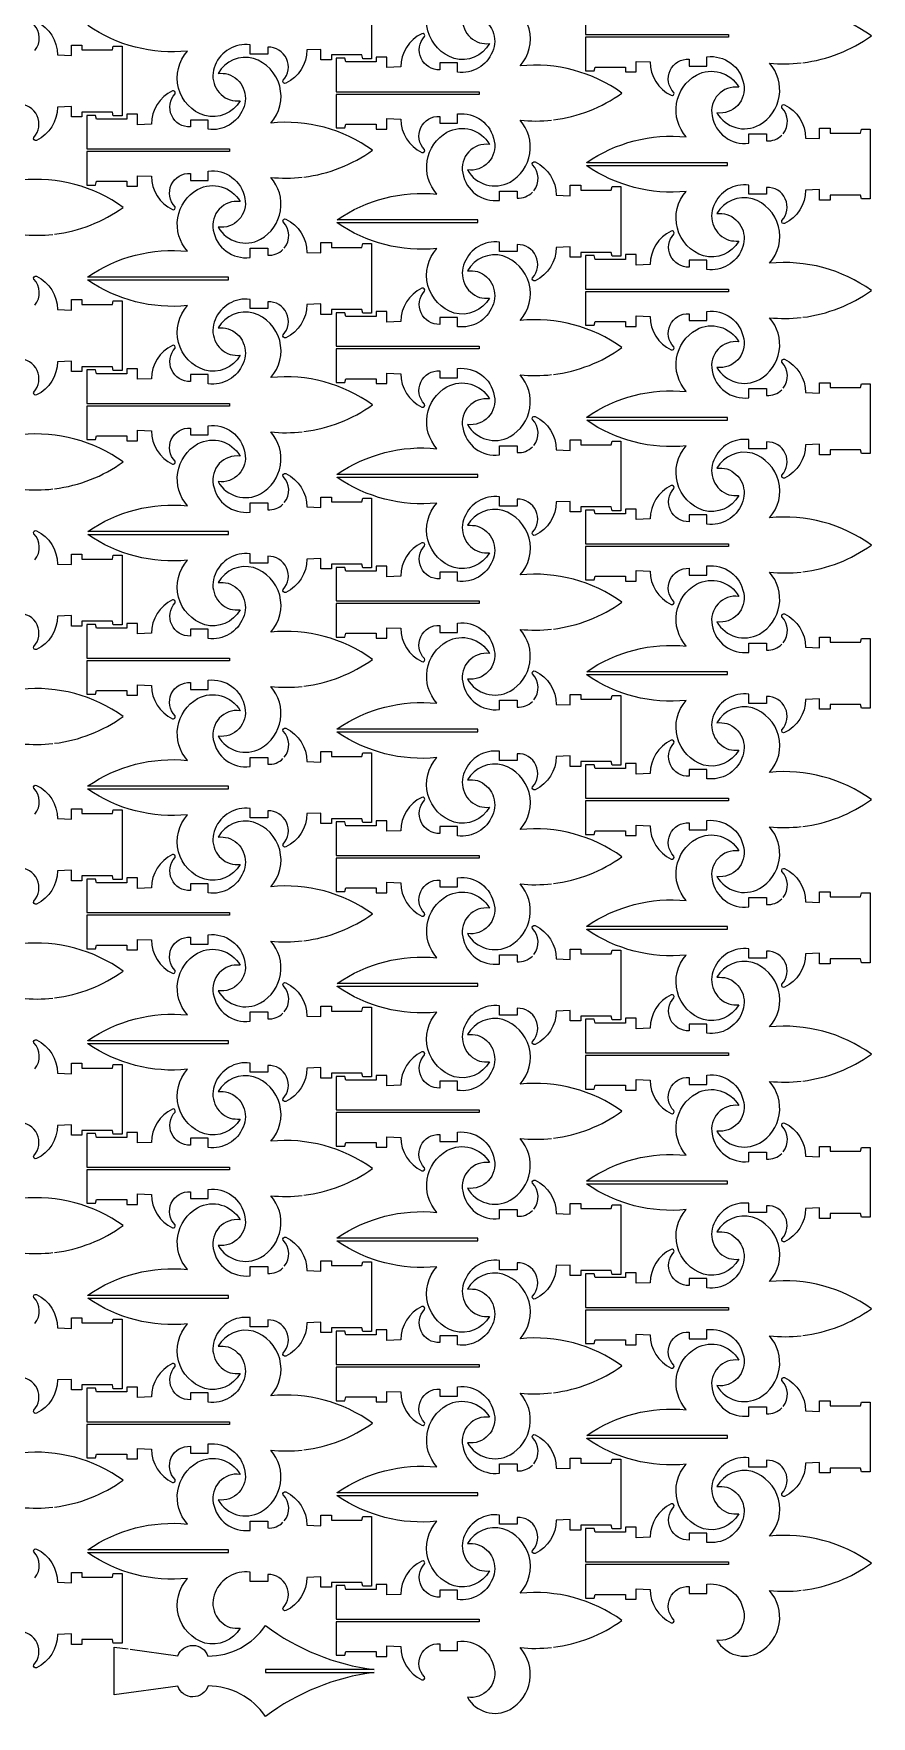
# Model space of a CAD drawing. Header units: millimetres. Extents: x 0 to 982, y 0 to 1994.
# Drawn here: x 499 to 982, y 0 to 972 of the extents above; entities that cross this region are included whole.
import ezdxf

# ---------------------------------------------------------------- set-up
doc = ezdxf.new("R2010")
doc.units = ezdxf.units.MM
doc.layers.get('0').update_dxf_attribs({"color": 70})

msp = doc.modelspace()

# ---------------------------------------------------------------- linework, layer by layer
for points in [[(693.59, 997.45), (693.59, 957.21), (688.54, 957.21), (688.07, 959.37), (670.46, 959.37), (670.46, 956.56), (664.34, 956.56), (664.34, 962.61), (656.31, 962.27, -0.285476), (644.17, 943.04, -0.693962), (642.59, 944.73, 0.668348), (633.75, 963.89), (633.75, 959.91), (623.55, 959.91), (623.55, 965.26, 0.342044), (603.35, 953.44, 0.442806), (612, 933.39, 0.070962), (617.73, 932.94, -0.342025), (597.3, 924.35, -0.543378), (587.4, 961.63, -0.178253), (529.9, 976.4)], [(747.35, 986.44, 0.442806), (756, 966.39, 0.070962), (761.73, 965.94, -0.342025), (741.3, 957.35, -0.543378), (731.4, 994.63, -0.178253)], [(798.63, 921.88, 0.125752), (838.24, 937.38, 0.183089), (779.44, 953.08, 0.543378), (769.53, 990.35, 0.342025)], [(817.24, 990.5), (817.24, 971.15), (899.73, 971.15), (899.73, 969.6), (817.24, 969.6), (817.24, 950.26), (822.29, 950.26), (822.76, 952.42), (840.37, 952.42), (840.37, 949.61), (846.49, 949.61), (846.49, 955.66), (854.52, 955.32, 0.285657), (866.66, 936.08, 0.693962), (868.24, 937.77, -0.690194), (877.09, 956.93), (877.09, 952.95), (887.28, 952.95), (887.28, 958.3, -0.402273), (908.54, 942.53, -0.514022), (893.1, 925.98, 0.411255), (917.63, 918.98, 0.476881), (923.44, 954.67, 0.053172), (941.66, 954.77)], [(942.63, 954.88, 0.125752), (982.24, 970.38, 0.183089), (923.44, 986.08, 0.543378)], [(500.17, 978.62, -0.285657), (512.31, 959.39), (520.34, 959.05), (520.34, 965.1), (526.46, 965.1), (526.46, 962.29), (544.07, 962.29), (544.54, 964.45), (549.59, 964.45), (549.59, 924.21), (544.54, 924.21), (544.07, 926.37), (526.46, 926.37), (526.46, 923.56), (520.34, 923.56), (520.34, 929.61), (512.31, 929.27, -0.285476), (500.17, 910.04, -0.693962), (498.59, 911.73, 0.668348), (489.75, 930.89)], [(499.28, 961.9, 0.382105), (498.59, 976.94, -0.693962)], [(754.83, 981.32, -0.442806), (763.49, 961.27, -0.342044), (743.28, 949.45), (743.28, 954.8), (733.09, 954.8), (733.09, 950.82, -0.668348), (724.24, 969.98, 0.693962), (722.66, 971.67, 0.285476), (710.52, 952.43), (702.49, 952.09), (702.49, 958.15), (696.37, 958.15), (696.37, 955.33), (678.76, 955.33), (678.29, 957.5), (673.24, 957.5), (673.24, 938.15), (755.73, 938.15), (755.73, 936.6), (673.24, 936.6), (673.24, 917.26), (678.29, 917.26), (678.76, 919.42), (696.37, 919.42), (696.37, 916.61), (702.49, 916.61), (702.49, 922.66), (710.52, 922.32, 0.285657), (722.66, 903.08, 0.693962), (724.24, 904.77, -0.690194), (733.09, 923.93), (733.09, 919.95), (743.28, 919.95), (743.28, 925.3, -0.402273), (764.54, 909.53, -0.514022), (749.1, 892.98, 0.411255), (773.63, 885.98, 0.476881), (779.44, 921.67, 0.053172), (797.66, 921.77)], [(654.63, 888.88, 0.125752), (694.24, 904.38, 0.183089), (635.44, 920.08, 0.543378), (625.53, 957.35, 0.342025), (605.1, 948.77, -0.070962), (610.83, 948.32, -0.442806), (619.49, 928.27, -0.342044), (599.28, 916.45), (599.28, 921.8), (589.09, 921.8), (589.09, 917.82, -0.668348), (580.24, 936.98, 0.693962), (578.66, 938.67, 0.285476), (566.52, 919.43), (558.49, 919.09), (558.49, 925.15), (552.37, 925.15), (552.37, 922.33), (534.76, 922.33), (534.29, 924.5), (529.24, 924.5), (529.24, 905.15), (611.73, 905.15), (611.73, 903.6), (529.24, 903.6), (529.24, 884.26), (534.29, 884.26), (534.76, 886.42), (552.37, 886.42), (552.37, 883.61), (558.49, 883.61), (558.49, 889.66), (566.52, 889.32, 0.285657), (578.66, 870.08, 0.693962), (580.24, 871.77, -0.690194), (589.09, 890.93), (589.09, 886.95), (599.28, 886.95), (599.28, 892.3, -0.402273), (620.54, 876.53, -0.514022), (605.1, 859.98, 0.411255), (629.63, 852.98, 0.476881), (635.44, 888.67, 0.053172), (653.66, 888.77)], [(931.28, 913.9, 0.382105), (930.59, 928.94, -0.693962), (932.17, 930.62, -0.285657), (944.31, 911.39), (952.34, 911.05), (952.34, 917.1), (958.46, 917.1), (958.46, 914.29), (976.07, 914.29), (976.54, 916.45), (981.59, 916.45), (981.59, 876.21), (976.54, 876.21), (976.07, 878.37), (958.46, 878.37), (958.46, 875.56), (952.34, 875.56), (952.34, 881.61), (944.31, 881.27, -0.285476), (932.17, 862.04, -0.693962), (930.59, 863.73, 0.668348), (921.75, 882.89), (921.75, 878.91), (911.55, 878.91), (911.55, 884.26, 0.342044), (891.35, 872.44, 0.442806), (900, 852.39, 0.070962), (905.73, 851.94, -0.342025), (885.3, 843.35, -0.543378), (875.4, 880.63, -0.178253), (817.9, 895.4), (817.9, 895.56), (899.11, 895.56), (899.11, 897.11), (817.9, 897.11), (817.9, 897.25, -0.178238), (875.4, 912.03, -0.476881), (881.2, 947.73, -0.411255), (905.73, 940.73, 0.514022), (890.3, 924.18, 0.402273), (911.55, 908.41), (911.55, 913.76), (921.75, 913.76), (921.75, 909.77, 0.217338), (930.52, 913.06)], [(787.28, 880.9, 0.382105), (786.59, 895.94, -0.693962), (788.17, 897.62, -0.285657), (800.31, 878.39), (808.34, 878.05), (808.34, 884.1), (814.46, 884.1), (814.46, 881.29), (832.07, 881.29), (832.54, 883.45), (837.59, 883.45), (837.59, 843.21), (832.54, 843.21), (832.07, 845.37), (814.46, 845.37), (814.46, 842.56), (808.34, 842.56), (808.34, 848.61), (800.31, 848.27, -0.285476), (788.17, 829.04, -0.693962), (786.59, 830.73, 0.668348), (777.75, 849.89), (777.75, 845.91), (767.55, 845.91), (767.55, 851.26, 0.342044), (747.35, 839.44, 0.442806), (756, 819.39, 0.070962), (761.73, 818.94, -0.342025), (741.3, 810.35, -0.543378), (731.4, 847.63, -0.178253), (673.9, 862.4), (673.9, 862.56), (755.11, 862.56), (755.11, 864.11), (673.9, 864.11), (673.9, 864.25, -0.178238), (731.4, 879.03, -0.476881), (737.2, 914.73, -0.411255), (761.73, 907.73, 0.514022), (746.3, 891.18, 0.402273), (767.55, 875.41), (767.55, 880.76), (777.75, 880.76), (777.75, 876.77, 0.217338), (786.52, 880.06)], [(510.63, 855.88, 0.125752), (550.24, 871.38, 0.183089), (491.44, 887.08, 0.543378)], [(643.28, 847.9, 0.382105), (642.59, 862.94, -0.693962), (644.17, 864.62, -0.285657), (656.31, 845.39), (664.34, 845.05), (664.34, 851.1), (670.46, 851.1), (670.46, 848.29), (688.07, 848.29), (688.54, 850.45), (693.59, 850.45), (693.59, 810.21), (688.54, 810.21), (688.07, 812.37), (670.46, 812.37), (670.46, 809.56), (664.34, 809.56), (664.34, 815.61), (656.31, 815.27, -0.285476), (644.17, 796.04, -0.693962), (642.59, 797.73, 0.668348), (633.75, 816.89), (633.75, 812.91), (623.55, 812.91), (623.55, 818.26, 0.342044), (603.35, 806.44, 0.442806), (612, 786.39, 0.070962), (617.73, 785.94, -0.342025), (597.3, 777.35, -0.543378), (587.4, 814.63, -0.178253), (529.9, 829.4), (529.9, 829.56), (611.11, 829.56), (611.11, 831.11), (529.9, 831.11), (529.9, 831.25, -0.178238), (587.4, 846.03, -0.476881), (593.2, 881.73, -0.411255), (617.73, 874.73, 0.514022), (602.3, 858.18, 0.402273), (623.55, 842.41), (623.55, 847.76), (633.75, 847.76), (633.75, 843.77, 0.217338), (642.52, 847.06)], [(942.63, 807.88, 0.125752), (982.24, 823.38, 0.183089), (923.44, 839.08, 0.543378), (913.53, 876.35, 0.342025), (893.1, 867.77, -0.070962), (898.83, 867.32, -0.442806), (907.49, 847.27, -0.342044), (887.28, 835.45), (887.28, 840.8), (877.09, 840.8), (877.09, 836.82, -0.668348), (868.24, 855.98, 0.693962), (866.66, 857.67, 0.285476), (854.52, 838.43), (846.49, 838.09), (846.49, 844.15), (840.37, 844.15), (840.37, 841.33), (822.76, 841.33), (822.29, 843.5), (817.24, 843.5), (817.24, 824.15), (899.73, 824.15), (899.73, 822.6), (817.24, 822.6), (817.24, 803.26), (822.29, 803.26), (822.76, 805.42), (840.37, 805.42), (840.37, 802.61), (846.49, 802.61), (846.49, 808.66), (854.52, 808.32, 0.285657), (866.66, 789.08, 0.693962), (868.24, 790.77, -0.690194), (877.09, 809.93), (877.09, 805.95), (887.28, 805.95), (887.28, 811.3, -0.402273), (908.54, 795.53, -0.514022), (893.1, 778.98, 0.411255), (917.63, 771.98, 0.476881), (923.44, 807.67, 0.053172), (941.66, 807.77)], [(491.44, 855.67, 0.053172), (509.66, 855.77)], [(798.63, 774.88, 0.125752), (838.24, 790.38, 0.183089), (779.44, 806.08, 0.543378), (769.53, 843.35, 0.342025), (749.1, 834.77, -0.070962), (754.83, 834.32, -0.442806), (763.49, 814.27, -0.342044), (743.28, 802.45), (743.28, 807.8), (733.09, 807.8), (733.09, 803.82, -0.668348), (724.24, 822.98, 0.693962), (722.66, 824.67, 0.285476), (710.52, 805.43), (702.49, 805.09), (702.49, 811.15), (696.37, 811.15), (696.37, 808.33), (678.76, 808.33), (678.29, 810.5), (673.24, 810.5), (673.24, 791.15), (755.73, 791.15), (755.73, 789.6), (673.24, 789.6), (673.24, 770.26), (678.29, 770.26), (678.76, 772.42), (696.37, 772.42), (696.37, 769.61), (702.49, 769.61), (702.49, 775.66), (710.52, 775.32, 0.285657), (722.66, 756.08, 0.693962), (724.24, 757.77, -0.690194), (733.09, 776.93), (733.09, 772.95), (743.28, 772.95), (743.28, 778.3, -0.402273), (764.54, 762.53, -0.514022), (749.1, 745.98, 0.411255), (773.63, 738.98, 0.476881), (779.44, 774.67, 0.053172), (797.66, 774.77)], [(499.28, 814.9, 0.382105), (498.59, 829.94, -0.693962), (500.17, 831.62, -0.285657), (512.31, 812.39), (520.34, 812.05), (520.34, 818.1), (526.46, 818.1), (526.46, 815.29), (544.07, 815.29), (544.54, 817.45), (549.59, 817.45), (549.59, 777.21), (544.54, 777.21), (544.07, 779.37), (526.46, 779.37), (526.46, 776.56), (520.34, 776.56), (520.34, 782.61), (512.31, 782.27, -0.285476), (500.17, 763.04, -0.693962), (498.59, 764.73, 0.668348), (489.75, 783.89)], [(654.63, 741.88, 0.125752), (694.24, 757.38, 0.183089), (635.44, 773.08, 0.543378), (625.53, 810.35, 0.342025), (605.1, 801.77, -0.070962), (610.83, 801.32, -0.442806), (619.49, 781.27, -0.342044), (599.28, 769.45), (599.28, 774.8), (589.09, 774.8), (589.09, 770.82, -0.668348), (580.24, 789.98, 0.693962), (578.66, 791.67, 0.285476), (566.52, 772.43), (558.49, 772.09), (558.49, 778.15), (552.37, 778.15), (552.37, 775.33), (534.76, 775.33), (534.29, 777.5), (529.24, 777.5), (529.24, 758.15), (611.73, 758.15), (611.73, 756.6), (529.24, 756.6), (529.24, 737.26), (534.29, 737.26), (534.76, 739.42), (552.37, 739.42), (552.37, 736.61), (558.49, 736.61), (558.49, 742.66), (566.52, 742.32, 0.285657), (578.66, 723.08, 0.693962), (580.24, 724.77, -0.690194), (589.09, 743.93), (589.09, 739.95), (599.28, 739.95), (599.28, 745.3, -0.402273), (620.54, 729.53, -0.514022), (605.1, 712.98, 0.411255), (629.63, 705.98, 0.476881), (635.44, 741.67, 0.053172), (653.66, 741.77)], [(931.28, 766.9, 0.382105), (930.59, 781.94, -0.693962), (932.17, 783.62, -0.285657), (944.31, 764.39), (952.34, 764.05), (952.34, 770.1), (958.46, 770.1), (958.46, 767.29), (976.07, 767.29), (976.54, 769.45), (981.59, 769.45), (981.59, 729.21), (976.54, 729.21), (976.07, 731.37), (958.46, 731.37), (958.46, 728.56), (952.34, 728.56), (952.34, 734.61), (944.31, 734.27, -0.285476), (932.17, 715.04, -0.693962), (930.59, 716.73, 0.668348), (921.75, 735.89), (921.75, 731.91), (911.55, 731.91), (911.55, 737.26, 0.342044), (891.35, 725.44, 0.442806), (900, 705.39, 0.070962), (905.73, 704.94, -0.342025), (885.3, 696.35, -0.543378), (875.4, 733.63, -0.178253), (817.9, 748.4), (817.9, 748.56), (899.11, 748.56), (899.11, 750.11), (817.9, 750.11), (817.9, 750.25, -0.178238), (875.4, 765.03, -0.476881), (881.2, 800.73, -0.411255), (905.73, 793.73, 0.514022), (890.3, 777.18, 0.402273), (911.55, 761.41), (911.55, 766.76), (921.75, 766.76), (921.75, 762.77, 0.217338), (930.52, 766.06)], [(787.28, 733.9, 0.382105), (786.59, 748.94, -0.693962), (788.17, 750.62, -0.285657), (800.31, 731.39), (808.34, 731.05), (808.34, 737.1), (814.46, 737.1), (814.46, 734.29), (832.07, 734.29), (832.54, 736.45), (837.59, 736.45), (837.59, 696.21), (832.54, 696.21), (832.07, 698.37), (814.46, 698.37), (814.46, 695.56), (808.34, 695.56), (808.34, 701.61), (800.31, 701.27, -0.285476), (788.17, 682.04, -0.693962), (786.59, 683.73, 0.668348), (777.75, 702.89), (777.75, 698.91), (767.55, 698.91), (767.55, 704.26, 0.342044), (747.35, 692.44, 0.442806), (756, 672.39, 0.070962), (761.73, 671.94, -0.342025), (741.3, 663.35, -0.543378), (731.4, 700.63, -0.178253), (673.9, 715.4), (673.9, 715.56), (755.11, 715.56), (755.11, 717.11), (673.9, 717.11), (673.9, 717.25, -0.178238), (731.4, 732.03, -0.476881), (737.2, 767.73, -0.411255), (761.73, 760.73, 0.514022), (746.3, 744.18, 0.402273), (767.55, 728.41), (767.55, 733.76), (777.75, 733.76), (777.75, 729.77, 0.217338), (786.52, 733.06)], [(510.63, 708.88, 0.125752), (550.24, 724.38, 0.183089), (491.44, 740.08, 0.543378)], [(643.28, 700.9, 0.382105), (642.59, 715.94, -0.693962), (644.17, 717.62, -0.285657), (656.31, 698.39), (664.34, 698.05), (664.34, 704.1), (670.46, 704.1), (670.46, 701.29), (688.07, 701.29), (688.54, 703.45), (693.59, 703.45), (693.59, 663.21), (688.54, 663.21), (688.07, 665.37), (670.46, 665.37), (670.46, 662.56), (664.34, 662.56), (664.34, 668.61), (656.31, 668.27, -0.285476), (644.17, 649.04, -0.693962), (642.59, 650.73, 0.668348), (633.75, 669.89), (633.75, 665.91), (623.55, 665.91), (623.55, 671.26, 0.342044), (603.35, 659.44, 0.442806), (612, 639.39, 0.070962), (617.73, 638.94, -0.342025), (597.3, 630.35, -0.543378), (587.4, 667.63, -0.178253), (529.9, 682.4), (529.9, 682.56), (611.11, 682.56), (611.11, 684.11), (529.9, 684.11), (529.9, 684.25, -0.178238), (587.4, 699.03, -0.476881), (593.2, 734.73, -0.411255), (617.73, 727.73, 0.514022), (602.3, 711.18, 0.402273), (623.55, 695.41), (623.55, 700.76), (633.75, 700.76), (633.75, 696.77, 0.217338), (642.52, 700.06)], [(942.63, 660.88, 0.125752), (982.24, 676.38, 0.183089), (923.44, 692.08, 0.543378), (913.53, 729.35, 0.342025), (893.1, 720.77, -0.070962), (898.83, 720.32, -0.442806), (907.49, 700.27, -0.342044), (887.28, 688.45), (887.28, 693.8), (877.09, 693.8), (877.09, 689.82, -0.668348), (868.24, 708.98, 0.693962), (866.66, 710.67, 0.285476), (854.52, 691.43), (846.49, 691.09), (846.49, 697.15), (840.37, 697.15), (840.37, 694.33), (822.76, 694.33), (822.29, 696.5), (817.24, 696.5), (817.24, 677.15), (899.73, 677.15), (899.73, 675.6), (817.24, 675.6), (817.24, 656.26), (822.29, 656.26), (822.76, 658.42), (840.37, 658.42), (840.37, 655.61), (846.49, 655.61), (846.49, 661.66), (854.52, 661.32, 0.285657), (866.66, 642.08, 0.693962), (868.24, 643.77, -0.690194), (877.09, 662.93), (877.09, 658.95), (887.28, 658.95), (887.28, 664.3, -0.402273), (908.54, 648.53, -0.514022), (893.1, 631.98, 0.411255), (917.63, 624.98, 0.476881), (923.44, 660.67, 0.053172), (941.66, 660.77)], [(491.44, 708.67, 0.053172), (509.66, 708.77)], [(798.63, 627.88, 0.125752), (838.24, 643.38, 0.183089), (779.44, 659.08, 0.543378), (769.53, 696.35, 0.342025), (749.1, 687.77, -0.070962), (754.83, 687.32, -0.442806), (763.49, 667.27, -0.342044), (743.28, 655.45), (743.28, 660.8), (733.09, 660.8), (733.09, 656.82, -0.668348), (724.24, 675.98, 0.693962), (722.66, 677.67, 0.285476), (710.52, 658.43), (702.49, 658.09), (702.49, 664.15), (696.37, 664.15), (696.37, 661.33), (678.76, 661.33), (678.29, 663.5), (673.24, 663.5), (673.24, 644.15), (755.73, 644.15), (755.73, 642.6), (673.24, 642.6), (673.24, 623.26), (678.29, 623.26), (678.76, 625.42), (696.37, 625.42), (696.37, 622.61), (702.49, 622.61), (702.49, 628.66), (710.52, 628.32, 0.285657), (722.66, 609.08, 0.693962), (724.24, 610.77, -0.690194), (733.09, 629.93), (733.09, 625.95), (743.28, 625.95), (743.28, 631.3, -0.402273), (764.54, 615.53, -0.514022), (749.1, 598.98, 0.411255), (773.63, 591.98, 0.476881), (779.44, 627.67, 0.053172), (797.66, 627.77)], [(499.28, 667.9, 0.382105), (498.59, 682.94, -0.693962), (500.17, 684.62, -0.285657), (512.31, 665.39), (520.34, 665.05), (520.34, 671.1), (526.46, 671.1), (526.46, 668.29), (544.07, 668.29), (544.54, 670.45), (549.59, 670.45), (549.59, 630.21), (544.54, 630.21), (544.07, 632.37), (526.46, 632.37), (526.46, 629.56), (520.34, 629.56), (520.34, 635.61), (512.31, 635.27, -0.285476), (500.17, 616.04, -0.693962), (498.59, 617.73, 0.668348), (489.75, 636.89)], [(654.63, 594.88, 0.125752), (694.24, 610.38, 0.183089), (635.44, 626.08, 0.543378), (625.53, 663.35, 0.342025), (605.1, 654.77, -0.070962), (610.83, 654.32, -0.442806), (619.49, 634.27, -0.342044), (599.28, 622.45), (599.28, 627.8), (589.09, 627.8), (589.09, 623.82, -0.668348), (580.24, 642.98, 0.693962), (578.66, 644.67, 0.285476), (566.52, 625.43), (558.49, 625.09), (558.49, 631.15), (552.37, 631.15), (552.37, 628.33), (534.76, 628.33), (534.29, 630.5), (529.24, 630.5), (529.24, 611.15), (611.73, 611.15), (611.73, 609.6), (529.24, 609.6), (529.24, 590.26), (534.29, 590.26), (534.76, 592.42), (552.37, 592.42), (552.37, 589.61), (558.49, 589.61), (558.49, 595.66), (566.52, 595.32, 0.285657), (578.66, 576.08, 0.693962), (580.24, 577.77, -0.690194), (589.09, 596.93), (589.09, 592.95), (599.28, 592.95), (599.28, 598.3, -0.402273), (620.54, 582.53, -0.514022), (605.1, 565.98, 0.411255), (629.63, 558.98, 0.476881), (635.44, 594.67, 0.053172), (653.66, 594.77)], [(931.28, 619.9, 0.382105), (930.59, 634.94, -0.693962), (932.17, 636.62, -0.285657), (944.31, 617.39), (952.34, 617.05), (952.34, 623.1), (958.46, 623.1), (958.46, 620.29), (976.07, 620.29), (976.54, 622.45), (981.59, 622.45), (981.59, 582.21), (976.54, 582.21), (976.07, 584.37), (958.46, 584.37), (958.46, 581.56), (952.34, 581.56), (952.34, 587.61), (944.31, 587.27, -0.285476), (932.17, 568.04, -0.693962), (930.59, 569.73, 0.668348), (921.75, 588.89), (921.75, 584.91), (911.55, 584.91), (911.55, 590.26, 0.342044), (891.35, 578.44, 0.442806), (900, 558.39, 0.070962), (905.73, 557.94, -0.342025), (885.3, 549.35, -0.543378), (875.4, 586.63, -0.178253), (817.9, 601.4), (817.9, 601.56), (899.11, 601.56), (899.11, 603.11), (817.9, 603.11), (817.9, 603.25, -0.178238), (875.4, 618.03, -0.476881), (881.2, 653.73, -0.411255), (905.73, 646.73, 0.514022), (890.3, 630.18, 0.402273), (911.55, 614.41), (911.55, 619.76), (921.75, 619.76), (921.75, 615.77, 0.217338), (930.52, 619.06)], [(787.28, 586.9, 0.382105), (786.59, 601.94, -0.693962), (788.17, 603.62, -0.285657), (800.31, 584.39), (808.34, 584.05), (808.34, 590.1), (814.46, 590.1), (814.46, 587.29), (832.07, 587.29), (832.54, 589.45), (837.59, 589.45), (837.59, 549.21), (832.54, 549.21), (832.07, 551.37), (814.46, 551.37), (814.46, 548.56), (808.34, 548.56), (808.34, 554.61), (800.31, 554.27, -0.285476), (788.17, 535.04, -0.693962), (786.59, 536.73, 0.668348), (777.75, 555.89), (777.75, 551.91), (767.55, 551.91), (767.55, 557.26, 0.342044), (747.35, 545.44, 0.442806), (756, 525.39, 0.070962), (761.73, 524.94, -0.342025), (741.3, 516.35, -0.543378), (731.4, 553.63, -0.178253), (673.9, 568.4), (673.9, 568.56), (755.11, 568.56), (755.11, 570.11), (673.9, 570.11), (673.9, 570.25, -0.178238), (731.4, 585.03, -0.476881), (737.2, 620.73, -0.411255), (761.73, 613.73, 0.514022), (746.3, 597.18, 0.402273), (767.55, 581.41), (767.55, 586.76), (777.75, 586.76), (777.75, 582.77, 0.217338), (786.52, 586.06)], [(510.63, 561.88, 0.125752), (550.24, 577.38, 0.183089), (491.44, 593.08, 0.543378)], [(643.28, 553.9, 0.382105), (642.59, 568.94, -0.693962), (644.17, 570.62, -0.285657), (656.31, 551.39), (664.34, 551.05), (664.34, 557.1), (670.46, 557.1), (670.46, 554.29), (688.07, 554.29), (688.54, 556.45), (693.59, 556.45), (693.59, 516.21), (688.54, 516.21), (688.07, 518.37), (670.46, 518.37), (670.46, 515.56), (664.34, 515.56), (664.34, 521.61), (656.31, 521.27, -0.285476), (644.17, 502.04, -0.693962), (642.59, 503.73, 0.668348), (633.75, 522.89), (633.75, 518.91), (623.55, 518.91), (623.55, 524.26, 0.342044), (603.35, 512.44, 0.442806), (612, 492.39, 0.070962), (617.73, 491.94, -0.342025), (597.3, 483.35, -0.543378), (587.4, 520.63, -0.178253), (529.9, 535.4), (529.9, 535.56), (611.11, 535.56), (611.11, 537.11), (529.9, 537.11), (529.9, 537.25, -0.178238), (587.4, 552.03, -0.476881), (593.2, 587.73, -0.411255), (617.73, 580.73, 0.514022), (602.3, 564.18, 0.402273), (623.55, 548.41), (623.55, 553.76), (633.75, 553.76), (633.75, 549.77, 0.217338), (642.52, 553.06)], [(942.63, 513.88, 0.125752), (982.24, 529.38, 0.183089), (923.44, 545.08, 0.543378), (913.53, 582.35, 0.342025), (893.1, 573.77, -0.070962), (898.83, 573.32, -0.442806), (907.49, 553.27, -0.342044), (887.28, 541.45), (887.28, 546.8), (877.09, 546.8), (877.09, 542.82, -0.668348), (868.24, 561.98, 0.693962), (866.66, 563.67, 0.285476), (854.52, 544.43), (846.49, 544.09), (846.49, 550.15), (840.37, 550.15), (840.37, 547.33), (822.76, 547.33), (822.29, 549.5), (817.24, 549.5), (817.24, 530.15), (899.73, 530.15), (899.73, 528.6), (817.24, 528.6), (817.24, 509.26), (822.29, 509.26), (822.76, 511.42), (840.37, 511.42), (840.37, 508.61), (846.49, 508.61), (846.49, 514.66), (854.52, 514.32, 0.285657), (866.66, 495.08, 0.693962), (868.24, 496.77, -0.690194), (877.09, 515.93), (877.09, 511.95), (887.28, 511.95), (887.28, 517.3, -0.402273), (908.54, 501.53, -0.514022), (893.1, 484.98, 0.411255), (917.63, 477.98, 0.476881), (923.44, 513.67, 0.053172), (941.66, 513.77)], [(491.44, 561.67, 0.053172), (509.66, 561.77)], [(798.63, 480.88, 0.125752), (838.24, 496.38, 0.183089), (779.44, 512.08, 0.543378), (769.53, 549.35, 0.342025), (749.1, 540.77, -0.070962), (754.83, 540.32, -0.442806), (763.49, 520.27, -0.342044), (743.28, 508.45), (743.28, 513.8), (733.09, 513.8), (733.09, 509.82, -0.668348), (724.24, 528.98, 0.693962), (722.66, 530.67, 0.285476), (710.52, 511.43), (702.49, 511.09), (702.49, 517.15), (696.37, 517.15), (696.37, 514.33), (678.76, 514.33), (678.29, 516.5), (673.24, 516.5), (673.24, 497.15), (755.73, 497.15), (755.73, 495.6), (673.24, 495.6), (673.24, 476.26), (678.29, 476.26), (678.76, 478.42), (696.37, 478.42), (696.37, 475.61), (702.49, 475.61), (702.49, 481.66), (710.52, 481.32, 0.285657), (722.66, 462.08, 0.693962), (724.24, 463.77, -0.690194), (733.09, 482.93), (733.09, 478.95), (743.28, 478.95), (743.28, 484.3, -0.402273), (764.54, 468.53, -0.514022), (749.1, 451.98, 0.411255), (773.63, 444.98, 0.476881), (779.44, 480.67, 0.053172), (797.66, 480.77)], [(499.28, 520.9, 0.382105), (498.59, 535.94, -0.693962), (500.17, 537.62, -0.285657), (512.31, 518.39), (520.34, 518.05), (520.34, 524.1), (526.46, 524.1), (526.46, 521.29), (544.07, 521.29), (544.54, 523.45), (549.59, 523.45), (549.59, 483.21), (544.54, 483.21), (544.07, 485.37), (526.46, 485.37), (526.46, 482.56), (520.34, 482.56), (520.34, 488.61), (512.31, 488.27, -0.285476), (500.17, 469.04, -0.693962), (498.59, 470.73, 0.668348), (489.75, 489.89)], [(654.63, 447.88, 0.125752), (694.24, 463.38, 0.183089), (635.44, 479.08, 0.543378), (625.53, 516.35, 0.342025), (605.1, 507.77, -0.070962), (610.83, 507.32, -0.442806), (619.49, 487.27, -0.342044), (599.28, 475.45), (599.28, 480.8), (589.09, 480.8), (589.09, 476.82, -0.668348), (580.24, 495.98, 0.693962), (578.66, 497.67, 0.285476), (566.52, 478.43), (558.49, 478.09), (558.49, 484.15), (552.37, 484.15), (552.37, 481.33), (534.76, 481.33), (534.29, 483.5), (529.24, 483.5), (529.24, 464.15), (611.73, 464.15), (611.73, 462.6), (529.24, 462.6), (529.24, 443.26), (534.29, 443.26), (534.76, 445.42), (552.37, 445.42), (552.37, 442.61), (558.49, 442.61), (558.49, 448.66), (566.52, 448.32, 0.285657), (578.66, 429.08, 0.693962), (580.24, 430.77, -0.690194), (589.09, 449.93), (589.09, 445.95), (599.28, 445.95), (599.28, 451.3, -0.402273), (620.54, 435.53, -0.514022), (605.1, 418.98, 0.411255), (629.63, 411.98, 0.476881), (635.44, 447.67, 0.053172), (653.66, 447.77)], [(931.28, 472.9, 0.382105), (930.59, 487.94, -0.693962), (932.17, 489.62, -0.285657), (944.31, 470.39), (952.34, 470.05), (952.34, 476.1), (958.46, 476.1), (958.46, 473.29), (976.07, 473.29), (976.54, 475.45), (981.59, 475.45), (981.59, 435.21), (976.54, 435.21), (976.07, 437.37), (958.46, 437.37), (958.46, 434.56), (952.34, 434.56), (952.34, 440.61), (944.31, 440.27, -0.285476), (932.17, 421.04, -0.693962), (930.59, 422.73, 0.668348), (921.75, 441.89), (921.75, 437.91), (911.55, 437.91), (911.55, 443.26, 0.342044), (891.35, 431.44, 0.442806), (900, 411.39, 0.070962), (905.73, 410.94, -0.342025), (885.3, 402.35, -0.543378), (875.4, 439.63, -0.178253), (817.9, 454.4), (817.9, 454.56), (899.11, 454.56), (899.11, 456.11), (817.9, 456.11), (817.9, 456.25, -0.178238), (875.4, 471.03, -0.476881), (881.2, 506.73, -0.411255), (905.73, 499.73, 0.514022), (890.3, 483.18, 0.402273), (911.55, 467.41), (911.55, 472.76), (921.75, 472.76), (921.75, 468.77, 0.217338), (930.52, 472.06)], [(787.28, 439.9, 0.382105), (786.59, 454.94, -0.693962), (788.17, 456.62, -0.285657), (800.31, 437.39), (808.34, 437.05), (808.34, 443.1), (814.46, 443.1), (814.46, 440.29), (832.07, 440.29), (832.54, 442.45), (837.59, 442.45), (837.59, 402.21), (832.54, 402.21), (832.07, 404.37), (814.46, 404.37), (814.46, 401.56), (808.34, 401.56), (808.34, 407.61), (800.31, 407.27, -0.285476), (788.17, 388.04, -0.693962), (786.59, 389.73, 0.668348), (777.75, 408.89), (777.75, 404.91), (767.55, 404.91), (767.55, 410.26, 0.342044), (747.35, 398.44, 0.442806), (756, 378.39, 0.070962), (761.73, 377.94, -0.342025), (741.3, 369.35, -0.543378), (731.4, 406.63, -0.178253), (673.9, 421.4), (673.9, 421.56), (755.11, 421.56), (755.11, 423.11), (673.9, 423.11), (673.9, 423.25, -0.178238), (731.4, 438.03, -0.476881), (737.2, 473.73, -0.411255), (761.73, 466.73, 0.514022), (746.3, 450.18, 0.402273), (767.55, 434.41), (767.55, 439.76), (777.75, 439.76), (777.75, 435.77, 0.217338), (786.52, 439.06)], [(510.63, 414.88, 0.125752), (550.24, 430.38, 0.183089), (491.44, 446.08, 0.543378)], [(643.28, 406.9, 0.382105), (642.59, 421.94, -0.693962), (644.17, 423.62, -0.285657), (656.31, 404.39), (664.34, 404.05), (664.34, 410.1), (670.46, 410.1), (670.46, 407.29), (688.07, 407.29), (688.54, 409.45), (693.59, 409.45), (693.59, 369.21), (688.54, 369.21), (688.07, 371.37), (670.46, 371.37), (670.46, 368.56), (664.34, 368.56), (664.34, 374.61), (656.31, 374.27, -0.285476), (644.17, 355.04, -0.693962), (642.59, 356.73, 0.668348), (633.75, 375.89), (633.75, 371.91), (623.55, 371.91), (623.55, 377.26, 0.342044), (603.35, 365.44, 0.442806), (612, 345.39, 0.070962), (617.73, 344.94, -0.342025), (597.3, 336.35, -0.543378), (587.4, 373.63, -0.178253), (529.9, 388.4), (529.9, 388.56), (611.11, 388.56), (611.11, 390.11), (529.9, 390.11), (529.9, 390.25, -0.178238), (587.4, 405.03, -0.476881), (593.2, 440.73, -0.411255), (617.73, 433.73, 0.514022), (602.3, 417.18, 0.402273), (623.55, 401.41), (623.55, 406.76), (633.75, 406.76), (633.75, 402.77, 0.217338), (642.52, 406.06)], [(942.63, 366.88, 0.125752), (982.24, 382.38, 0.183089), (923.44, 398.08, 0.543378), (913.53, 435.35, 0.342025), (893.1, 426.77, -0.070962), (898.83, 426.32, -0.442806), (907.49, 406.27, -0.342044), (887.28, 394.45), (887.28, 399.8), (877.09, 399.8), (877.09, 395.82, -0.668348), (868.24, 414.98, 0.693962), (866.66, 416.67, 0.285476), (854.52, 397.43), (846.49, 397.09), (846.49, 403.15), (840.37, 403.15), (840.37, 400.33), (822.76, 400.33), (822.29, 402.5), (817.24, 402.5), (817.24, 383.15), (899.73, 383.15), (899.73, 381.6), (817.24, 381.6), (817.24, 362.26), (822.29, 362.26), (822.76, 364.42), (840.37, 364.42), (840.37, 361.61), (846.49, 361.61), (846.49, 367.66), (854.52, 367.32, 0.285657), (866.66, 348.08, 0.693962), (868.24, 349.77, -0.690194), (877.09, 368.93), (877.09, 364.95), (887.28, 364.95), (887.28, 370.3, -0.402273), (908.54, 354.53, -0.514022), (893.1, 337.98, 0.411255), (917.63, 330.98, 0.476881), (923.44, 366.67, 0.053172), (941.66, 366.77)], [(491.44, 414.67, 0.053172), (509.66, 414.77)], [(798.63, 333.88, 0.125752), (838.24, 349.38, 0.183089), (779.44, 365.08, 0.543378), (769.53, 402.35, 0.342025), (749.1, 393.77, -0.070962), (754.83, 393.32, -0.442806), (763.49, 373.27, -0.342044), (743.28, 361.45), (743.28, 366.8), (733.09, 366.8), (733.09, 362.82, -0.668348), (724.24, 381.98, 0.693962), (722.66, 383.67, 0.285476), (710.52, 364.43), (702.49, 364.09), (702.49, 370.15), (696.37, 370.15), (696.37, 367.33), (678.76, 367.33), (678.29, 369.5), (673.24, 369.5), (673.24, 350.15), (755.73, 350.15), (755.73, 348.6), (673.24, 348.6), (673.24, 329.26), (678.29, 329.26), (678.76, 331.42), (696.37, 331.42), (696.37, 328.61), (702.49, 328.61), (702.49, 334.66), (710.52, 334.32, 0.285657), (722.66, 315.08, 0.693962), (724.24, 316.77, -0.690194), (733.09, 335.93), (733.09, 331.95), (743.28, 331.95), (743.28, 337.3, -0.402273), (764.54, 321.53, -0.514022), (749.1, 304.98, 0.411255), (773.63, 297.98, 0.476881), (779.44, 333.67, 0.053172), (797.66, 333.77)], [(499.28, 373.9, 0.382105), (498.59, 388.94, -0.693962), (500.17, 390.62, -0.285657), (512.31, 371.39), (520.34, 371.05), (520.34, 377.1), (526.46, 377.1), (526.46, 374.29), (544.07, 374.29), (544.54, 376.45), (549.59, 376.45), (549.59, 336.21), (544.54, 336.21), (544.07, 338.37), (526.46, 338.37), (526.46, 335.56), (520.34, 335.56), (520.34, 341.61), (512.31, 341.27, -0.285476), (500.17, 322.04, -0.693962), (498.59, 323.73, 0.668348), (489.75, 342.89)], [(654.63, 300.88, 0.125752), (694.24, 316.38, 0.183089), (635.44, 332.08, 0.543378), (625.53, 369.35, 0.342025), (605.1, 360.77, -0.070962), (610.83, 360.32, -0.442806), (619.49, 340.27, -0.342044), (599.28, 328.45), (599.28, 333.8), (589.09, 333.8), (589.09, 329.82, -0.668348), (580.24, 348.98, 0.693962), (578.66, 350.67, 0.285476), (566.52, 331.43), (558.49, 331.09), (558.49, 337.15), (552.37, 337.15), (552.37, 334.33), (534.76, 334.33), (534.29, 336.5), (529.24, 336.5), (529.24, 317.15), (611.73, 317.15), (611.73, 315.6), (529.24, 315.6), (529.24, 296.26), (534.29, 296.26), (534.76, 298.42), (552.37, 298.42), (552.37, 295.61), (558.49, 295.61), (558.49, 301.66), (566.52, 301.32, 0.285657), (578.66, 282.08, 0.693962), (580.24, 283.77, -0.690194), (589.09, 302.93), (589.09, 298.95), (599.28, 298.95), (599.28, 304.3, -0.402273), (620.54, 288.53, -0.514022), (605.1, 271.98, 0.411255), (629.63, 264.98, 0.476881), (635.44, 300.67, 0.053172), (653.66, 300.77)], [(931.28, 325.9, 0.382105), (930.59, 340.94, -0.693962), (932.17, 342.62, -0.285657), (944.31, 323.39), (952.34, 323.05), (952.34, 329.1), (958.46, 329.1), (958.46, 326.29), (976.07, 326.29), (976.54, 328.45), (981.59, 328.45), (981.59, 288.21), (976.54, 288.21), (976.07, 290.37), (958.46, 290.37), (958.46, 287.56), (952.34, 287.56), (952.34, 293.61), (944.31, 293.27, -0.285476), (932.17, 274.04, -0.693962), (930.59, 275.73, 0.668348), (921.75, 294.89), (921.75, 290.91), (911.55, 290.91), (911.55, 296.26, 0.342044), (891.35, 284.44, 0.442806), (900, 264.39, 0.070962), (905.73, 263.94, -0.342025), (885.3, 255.35, -0.543378), (875.4, 292.63, -0.178253), (817.9, 307.4), (817.9, 307.56), (899.11, 307.56), (899.11, 309.11), (817.9, 309.11), (817.9, 309.25, -0.178238), (875.4, 324.03, -0.476881), (881.2, 359.73, -0.411255), (905.73, 352.73, 0.514022), (890.3, 336.18, 0.402273), (911.55, 320.41), (911.55, 325.76), (921.75, 325.76), (921.75, 321.77, 0.217338), (930.52, 325.06)], [(787.28, 292.9, 0.382105), (786.59, 307.94, -0.693962), (788.17, 309.62, -0.285657), (800.31, 290.39), (808.34, 290.05), (808.34, 296.1), (814.46, 296.1), (814.46, 293.29), (832.07, 293.29), (832.54, 295.45), (837.59, 295.45), (837.59, 255.21), (832.54, 255.21), (832.07, 257.37), (814.46, 257.37), (814.46, 254.56), (808.34, 254.56), (808.34, 260.61), (800.31, 260.27, -0.285476), (788.17, 241.04, -0.693962), (786.59, 242.73, 0.668348), (777.75, 261.89), (777.75, 257.91), (767.55, 257.91), (767.55, 263.26, 0.342044), (747.35, 251.44, 0.442806), (756, 231.39, 0.070962), (761.73, 230.94, -0.342025), (741.3, 222.35, -0.543378), (731.4, 259.63, -0.178253), (673.9, 274.4), (673.9, 274.56), (755.11, 274.56), (755.11, 276.11), (673.9, 276.11), (673.9, 276.25, -0.178238), (731.4, 291.03, -0.476881), (737.2, 326.73, -0.411255), (761.73, 319.73, 0.514022), (746.3, 303.18, 0.402273), (767.55, 287.41), (767.55, 292.76), (777.75, 292.76), (777.75, 288.77, 0.217338), (786.52, 292.06)], [(510.63, 267.88, 0.125752), (550.24, 283.38, 0.183089), (491.44, 299.08, 0.543378)], [(643.28, 259.9, 0.382105), (642.59, 274.94, -0.693962), (644.17, 276.62, -0.285657), (656.31, 257.39), (664.34, 257.05), (664.34, 263.1), (670.46, 263.1), (670.46, 260.29), (688.07, 260.29), (688.54, 262.45), (693.59, 262.45), (693.59, 222.21), (688.54, 222.21), (688.07, 224.37), (670.46, 224.37), (670.46, 221.56), (664.34, 221.56), (664.34, 227.61), (656.31, 227.27, -0.285476), (644.17, 208.04, -0.693962), (642.59, 209.73, 0.668348), (633.75, 228.89), (633.75, 224.91), (623.55, 224.91), (623.55, 230.26, 0.342044), (603.35, 218.44, 0.442806), (612, 198.39, 0.070962), (617.73, 197.94, -0.342025), (597.3, 189.35, -0.543378), (587.4, 226.63, -0.178253), (529.9, 241.4), (529.9, 241.56), (611.11, 241.56), (611.11, 243.11), (529.9, 243.11), (529.9, 243.25, -0.178238), (587.4, 258.03, -0.476881), (593.2, 293.73, -0.411255), (617.73, 286.73, 0.514022), (602.3, 270.18, 0.402273), (623.55, 254.41), (623.55, 259.76), (633.75, 259.76), (633.75, 255.77, 0.217338), (642.52, 259.06)], [(942.63, 219.88, 0.125752), (982.24, 235.38, 0.183089), (923.44, 251.08, 0.543378), (913.53, 288.35, 0.342025), (893.1, 279.77, -0.070962), (898.83, 279.32, -0.442806), (907.49, 259.27, -0.342044), (887.28, 247.45), (887.28, 252.8), (877.09, 252.8), (877.09, 248.82, -0.668348), (868.24, 267.98, 0.693962), (866.66, 269.67, 0.285476), (854.52, 250.43), (846.49, 250.09), (846.49, 256.15), (840.37, 256.15), (840.37, 253.33), (822.76, 253.33), (822.29, 255.5), (817.24, 255.5), (817.24, 236.15), (899.73, 236.15), (899.73, 234.6), (817.24, 234.6), (817.24, 215.26), (822.29, 215.26), (822.76, 217.42), (840.37, 217.42), (840.37, 214.61), (846.49, 214.61), (846.49, 220.66), (854.52, 220.32, 0.285657), (866.66, 201.08, 0.693962), (868.24, 202.77, -0.690194), (877.09, 221.93), (877.09, 217.95), (887.28, 217.95), (887.28, 223.3, -0.402273), (908.54, 207.53, -0.514022), (893.1, 190.98, 0.411255), (917.63, 183.98, 0.476881), (923.44, 219.67, 0.053172), (941.66, 219.77)], [(491.44, 267.67, 0.053172), (509.66, 267.77)], [(798.63, 186.88, 0.125752), (838.24, 202.38, 0.183089), (779.44, 218.08, 0.543378), (769.53, 255.35, 0.342025), (749.1, 246.77, -0.070962), (754.83, 246.32, -0.442806), (763.49, 226.27, -0.342044), (743.28, 214.45), (743.28, 219.8), (733.09, 219.8), (733.09, 215.82, -0.668348), (724.24, 234.98, 0.693962), (722.66, 236.67, 0.285476), (710.52, 217.43), (702.49, 217.09), (702.49, 223.15), (696.37, 223.15), (696.37, 220.33), (678.76, 220.33), (678.29, 222.5), (673.24, 222.5), (673.24, 203.15), (755.73, 203.15), (755.73, 201.6), (673.24, 201.6), (673.24, 182.26), (678.29, 182.26), (678.76, 184.42), (696.37, 184.42), (696.37, 181.61), (702.49, 181.61), (702.49, 187.66), (710.52, 187.32, 0.285657), (722.66, 168.08, 0.693962), (724.24, 169.77, -0.690194), (733.09, 188.93), (733.09, 184.95), (743.28, 184.95), (743.28, 190.3, -0.402273), (764.54, 174.53, -0.514022), (749.1, 157.98, 0.411255), (773.63, 150.98, 0.476881), (779.44, 186.67, 0.053172), (797.66, 186.77)], [(499.28, 226.9, 0.382105), (498.59, 241.94, -0.693962), (500.17, 243.62, -0.285657), (512.31, 224.39), (520.34, 224.05), (520.34, 230.1), (526.46, 230.1), (526.46, 227.29), (544.07, 227.29), (544.54, 229.45), (549.59, 229.45), (549.59, 189.21), (544.54, 189.21), (544.07, 191.37), (526.46, 191.37), (526.46, 188.56), (520.34, 188.56), (520.34, 194.61), (512.31, 194.27, -0.285476), (500.17, 175.04, -0.693962), (498.59, 176.73, 0.668348), (489.75, 195.89)], [(654.63, 153.88, 0.125752), (694.24, 169.38, 0.183089), (635.44, 185.08, 0.543378), (625.53, 222.35, 0.342025), (605.1, 213.77, -0.070962), (610.83, 213.32, -0.442806), (619.49, 193.27, -0.342044), (599.28, 181.45), (599.28, 186.8), (589.09, 186.8), (589.09, 182.82, -0.668348), (580.24, 201.98, 0.693962), (578.66, 203.67, 0.285476), (566.52, 184.43), (558.49, 184.09), (558.49, 190.15), (552.37, 190.15), (552.37, 187.33), (534.76, 187.33), (534.29, 189.5), (529.24, 189.5), (529.24, 170.15), (611.73, 170.15), (611.73, 168.6), (529.24, 168.6), (529.24, 149.26), (534.29, 149.26), (534.76, 151.42), (552.37, 151.42), (552.37, 148.61), (558.49, 148.61), (558.49, 154.66), (566.52, 154.32, 0.285657), (578.66, 135.08, 0.693962), (580.24, 136.77, -0.690194), (589.09, 155.93), (589.09, 151.95), (599.28, 151.95), (599.28, 157.3, -0.402273), (620.54, 141.53, -0.514022), (605.1, 124.98, 0.411255), (629.63, 117.98, 0.476881), (635.44, 153.67, 0.053172), (653.66, 153.77)], [(931.28, 178.9, 0.382105), (930.59, 193.94, -0.693962), (932.17, 195.62, -0.285657), (944.31, 176.39), (952.34, 176.05), (952.34, 182.1), (958.46, 182.1), (958.46, 179.29), (976.07, 179.29), (976.54, 181.45), (981.59, 181.45), (981.59, 141.21), (976.54, 141.21), (976.07, 143.37), (958.46, 143.37), (958.46, 140.56), (952.34, 140.56), (952.34, 146.61), (944.31, 146.27, -0.285476), (932.17, 127.04, -0.693962), (930.59, 128.73, 0.668348), (921.75, 147.89), (921.75, 143.91), (911.55, 143.91), (911.55, 149.26, 0.342044), (891.35, 137.44, 0.442806), (900, 117.39, 0.070962), (905.73, 116.94, -0.342025), (885.3, 108.35, -0.543378), (875.4, 145.63, -0.178253), (817.9, 160.4), (817.9, 160.56), (899.11, 160.56), (899.11, 162.11), (817.9, 162.11), (817.9, 162.25, -0.178238), (875.4, 177.03, -0.476881), (881.2, 212.73, -0.411255), (905.73, 205.73, 0.514022), (890.3, 189.18, 0.402273), (911.55, 173.41), (911.55, 178.76), (921.75, 178.76), (921.75, 174.77, 0.217338), (930.52, 178.06)], [(787.28, 145.9, 0.382105), (786.59, 160.94, -0.693962), (788.17, 162.62, -0.285657), (800.31, 143.39), (808.34, 143.05), (808.34, 149.1), (814.46, 149.1), (814.46, 146.29), (832.07, 146.29), (832.54, 148.45), (837.59, 148.45), (837.59, 108.21), (832.54, 108.21), (832.07, 110.37), (814.46, 110.37), (814.46, 107.56), (808.34, 107.56), (808.34, 113.61), (800.31, 113.27, -0.285476), (788.17, 94.04, -0.693962), (786.59, 95.73, 0.668348), (777.75, 114.89), (777.75, 110.91), (767.55, 110.91), (767.55, 116.26, 0.342044), (747.35, 104.44, 0.442806), (756, 84.39, 0.070962), (761.73, 83.94, -0.342025), (741.3, 75.35, -0.543378), (731.4, 112.63, -0.178253), (673.9, 127.4), (673.9, 127.56), (755.11, 127.56), (755.11, 129.11), (673.9, 129.11), (673.9, 129.25, -0.178238), (731.4, 144.03, -0.476881), (737.2, 179.73, -0.411255), (761.73, 172.73, 0.514022), (746.3, 156.18, 0.402273), (767.55, 140.41), (767.55, 145.76), (777.75, 145.76), (777.75, 141.77, 0.217338), (786.52, 145.06)], [(510.63, 120.88, 0.125752), (550.24, 136.38, 0.183089), (491.44, 152.08, 0.543378)], [(643.28, 112.9, 0.382105), (642.59, 127.94, -0.693962), (644.17, 129.62, -0.285657), (656.31, 110.39), (664.34, 110.05), (664.34, 116.1), (670.46, 116.1), (670.46, 113.29), (688.07, 113.29), (688.54, 115.45), (693.59, 115.45), (693.59, 75.21), (688.54, 75.21), (688.07, 77.37), (670.46, 77.37), (670.46, 74.56), (664.34, 74.56), (664.34, 80.61), (656.31, 80.27, -0.285476), (644.17, 61.04, -0.693962), (642.59, 62.73, 0.668348), (633.75, 81.89), (633.75, 77.91), (623.55, 77.91), (623.55, 83.26, 0.342044), (603.35, 71.44, 0.442806), (612, 51.39, 0.070962), (617.73, 50.94, -0.342025), (597.3, 42.35, -0.543378), (587.4, 79.63, -0.178253), (529.9, 94.4), (529.9, 94.56), (611.11, 94.56), (611.11, 96.11), (529.9, 96.11), (529.9, 96.25, -0.178238), (587.4, 111.03, -0.476881), (593.2, 146.73, -0.411255), (617.73, 139.73, 0.514022), (602.3, 123.18, 0.402273), (623.55, 107.41), (623.55, 112.76), (633.75, 112.76), (633.75, 108.77, 0.217338), (642.52, 112.06)], [(942.63, 72.88, 0.125752), (982.24, 88.38, 0.183089), (923.44, 104.08, 0.543378), (913.53, 141.35, 0.342025), (893.1, 132.77, -0.070962), (898.83, 132.32, -0.442806), (907.49, 112.27, -0.342044), (887.28, 100.45), (887.28, 105.8), (877.09, 105.8), (877.09, 101.82, -0.668348), (868.24, 120.98, 0.693962), (866.66, 122.67, 0.285476), (854.52, 103.43), (846.49, 103.09), (846.49, 109.15), (840.37, 109.15), (840.37, 106.33), (822.76, 106.33), (822.29, 108.5), (817.24, 108.5), (817.24, 89.15), (899.73, 89.15), (899.73, 87.6), (817.24, 87.6), (817.24, 68.26), (822.29, 68.26), (822.76, 70.42), (840.37, 70.42), (840.37, 67.61), (846.49, 67.61), (846.49, 73.66), (854.52, 73.32, 0.285657), (866.66, 54.08, 0.693962), (868.24, 55.77, -0.690194), (877.09, 74.93), (877.09, 70.95), (887.28, 70.95), (887.28, 76.3, -0.402273), (908.54, 60.53, -0.514022), (893.1, 43.98, 0.411255), (917.63, 36.98, 0.476881), (923.44, 72.67, 0.053172), (941.66, 72.77)], [(491.44, 120.67, 0.053172), (509.66, 120.77)], [(798.63, 39.88, 0.125752), (838.24, 55.38, 0.183089), (779.44, 71.08, 0.543378), (769.53, 108.35, 0.342025), (749.1, 99.77, -0.070962), (754.83, 99.32, -0.442806), (763.49, 79.27, -0.342044), (743.28, 67.45), (743.28, 72.8), (733.09, 72.8), (733.09, 68.82, -0.668348), (724.24, 87.98, 0.693962), (722.66, 89.67, 0.285476), (710.52, 70.43), (702.49, 70.09), (702.49, 76.15), (696.37, 76.15), (696.37, 73.33), (678.76, 73.33), (678.29, 75.5), (673.24, 75.5), (673.24, 56.15), (755.73, 56.15), (755.73, 54.6), (673.24, 54.6), (673.24, 35.26), (678.29, 35.26), (678.76, 37.42), (696.37, 37.42), (696.37, 34.61), (702.49, 34.61), (702.49, 40.66), (710.52, 40.32, 0.285657), (722.66, 21.08, 0.693962), (724.24, 22.77, -0.690194), (733.09, 41.93), (733.09, 37.95), (743.28, 37.95), (743.28, 43.3, -0.402273), (764.54, 27.53, -0.514022), (749.1, 10.98, 0.411255), (773.63, 3.98, 0.476881), (779.44, 39.67, 0.053172), (797.66, 39.77)], [(499.28, 79.9, 0.382105), (498.59, 94.94, -0.693962), (500.17, 96.62, -0.285657), (512.31, 77.39), (520.34, 77.05), (520.34, 83.1), (526.46, 83.1), (526.46, 80.29), (544.07, 80.29), (544.54, 82.45), (549.59, 82.45), (549.59, 42.21), (544.54, 42.21), (544.07, 44.37), (526.46, 44.37), (526.46, 41.56), (520.34, 41.56), (520.34, 47.61), (512.31, 47.27, -0.285476), (500.17, 28.04, -0.693962), (498.59, 29.73, 0.668348), (489.75, 48.89)], [(554.27, 38.74), (581.77, 34.89), (581.79, 34.9, -0.706462), (599.19, 34.79), (599.2, 34.78, 0.248519), (632.4, 52.37, 0.127449), (695.17, 26.96), (632.4, 26.96), (632.4, 25.41), (695.17, 25.41, 0.127449), (632.4, 0, 0.24714), (599.24, 17.59), (599.23, 17.58, -0.716421), (581.75, 17.45), (581.73, 17.46), (545.12, 12.35), (545.12, 40.02), (553.15, 38.9)]]:
    msp.add_lwpolyline(points, format="xyb")

doc.saveas('drawing.dxf')
